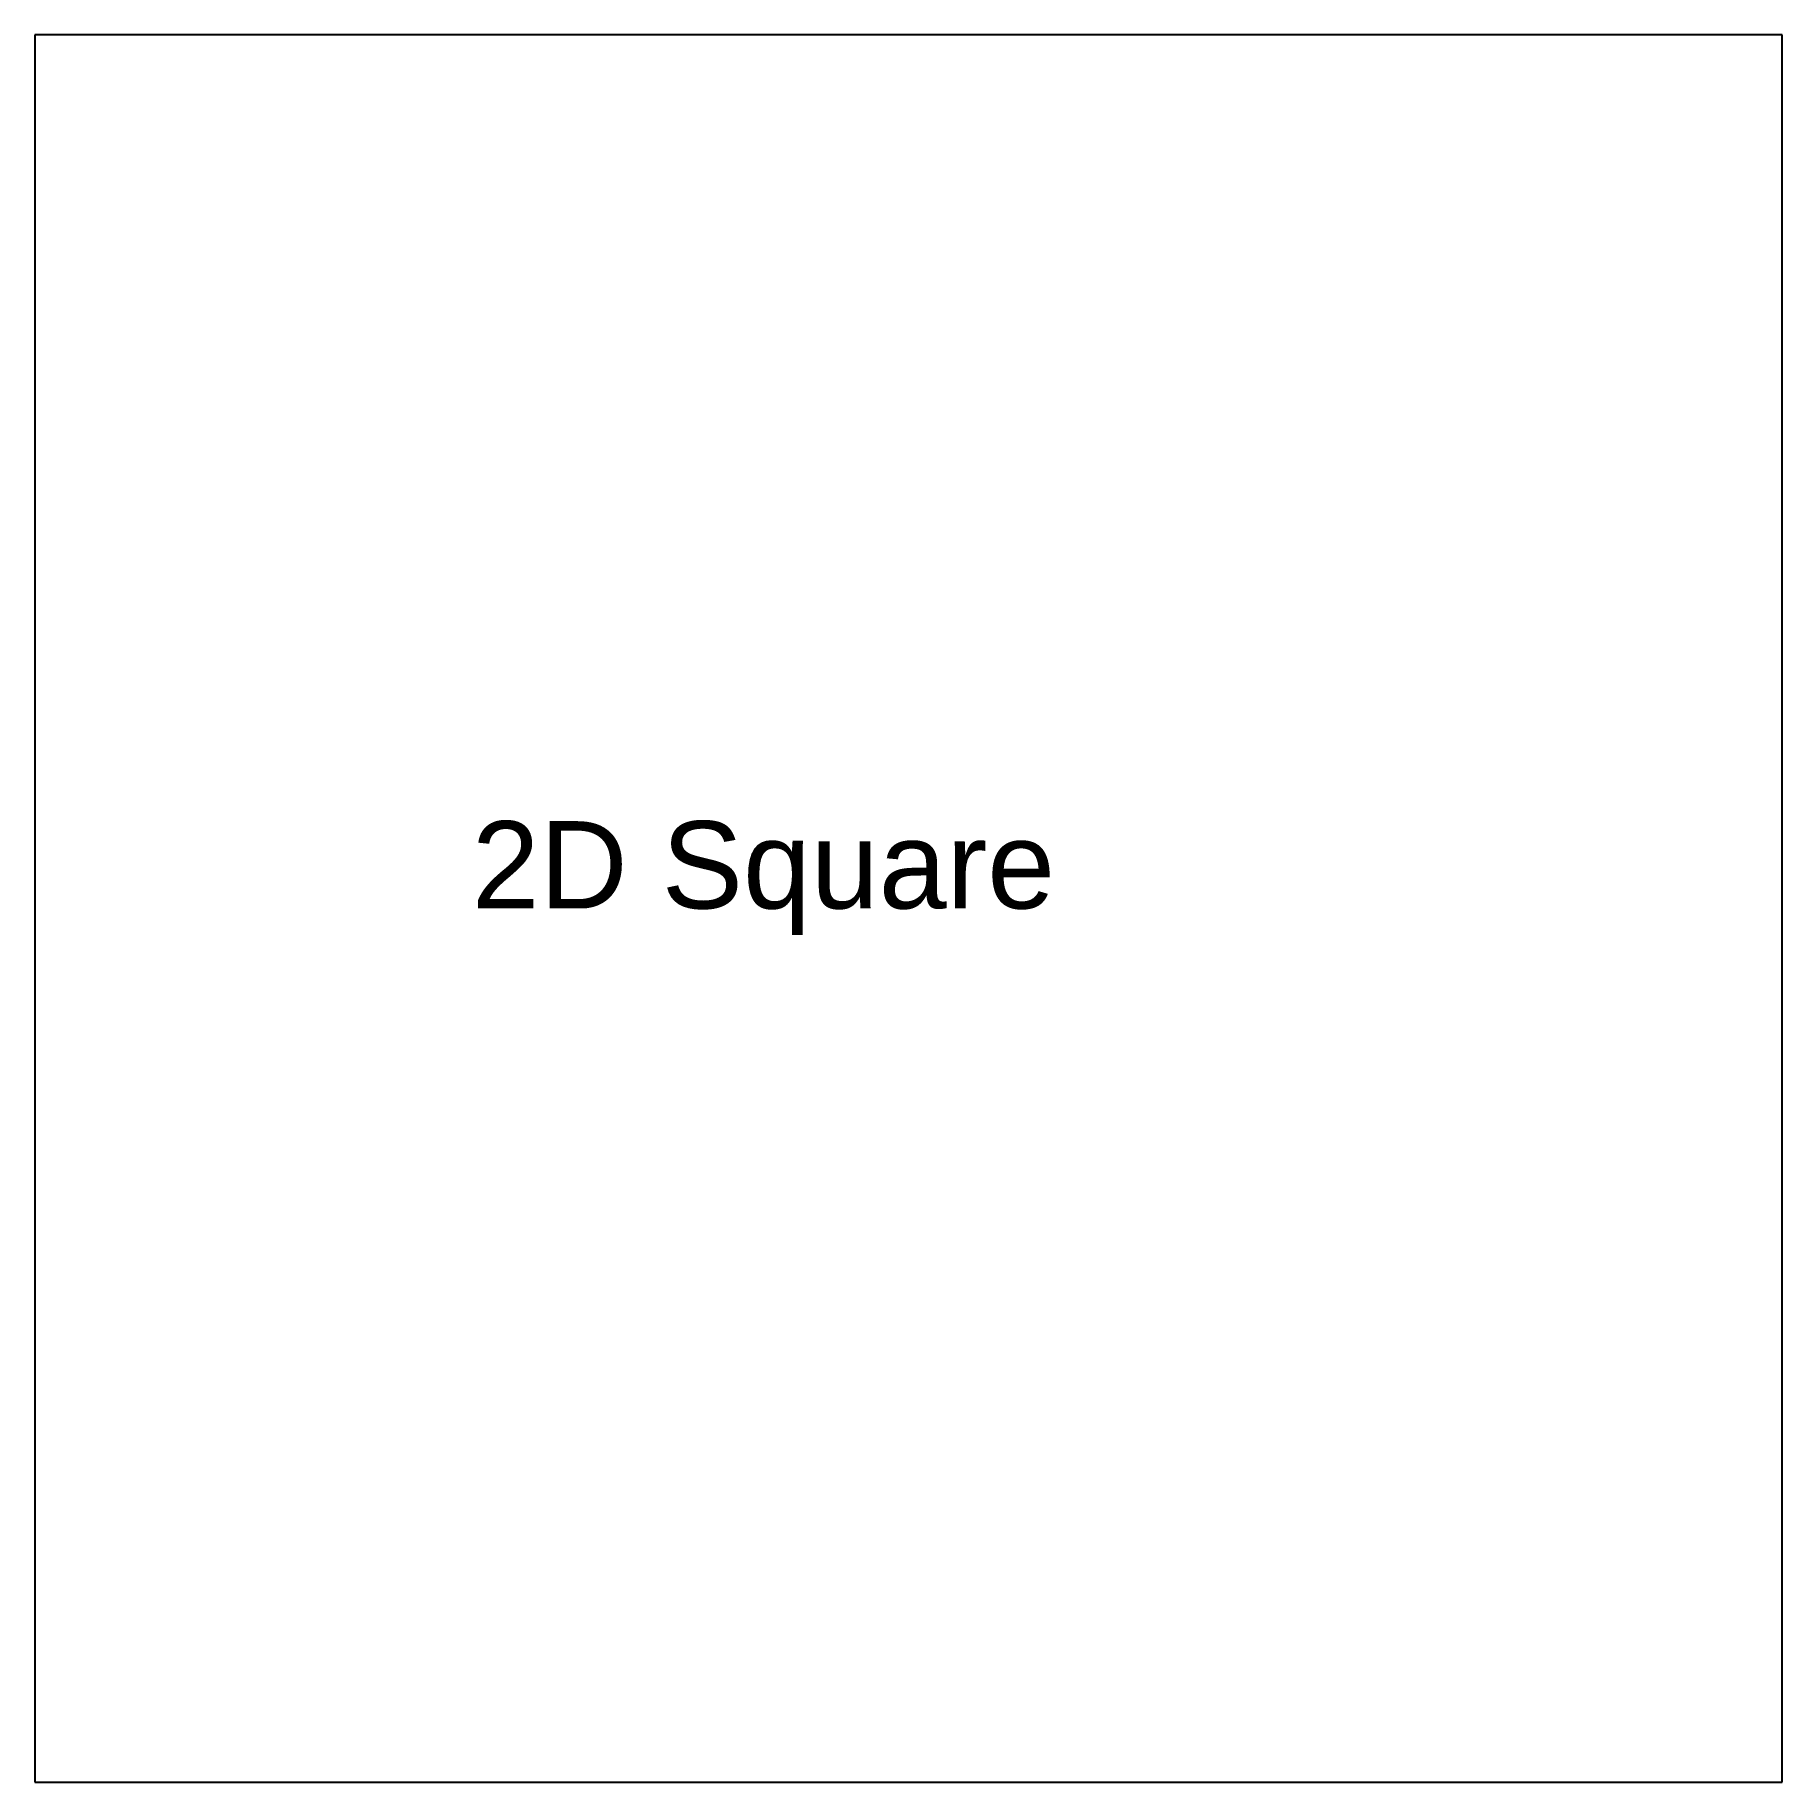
# Model space of a CAD drawing. Header units: inches. Extents: x 0 to 100, y 0 to 100.
import ezdxf

# ---------------------------------------------------------------- set-up
doc = ezdxf.new("R2010")
doc.units = ezdxf.units.IN
doc.header["$MEASUREMENT"] = 0
doc.styles.get("Standard").update_dxf_attribs({"font": 'arial.ttf'})

msp = doc.modelspace()

# ---------------------------------------------------------------- linework, layer by layer
for p, q in [((100, 100), (0, 100)), ((0, 100), (0, 0)), ((100, 0), (100, 100)), ((0, 0), (100, 0))]:
    msp.add_line(p, q)

# ---------------------------------------------------------------- texts
msp.add_text('2D Square', height=5).set_placement((25, 50))

doc.saveas('drawing.dxf')
